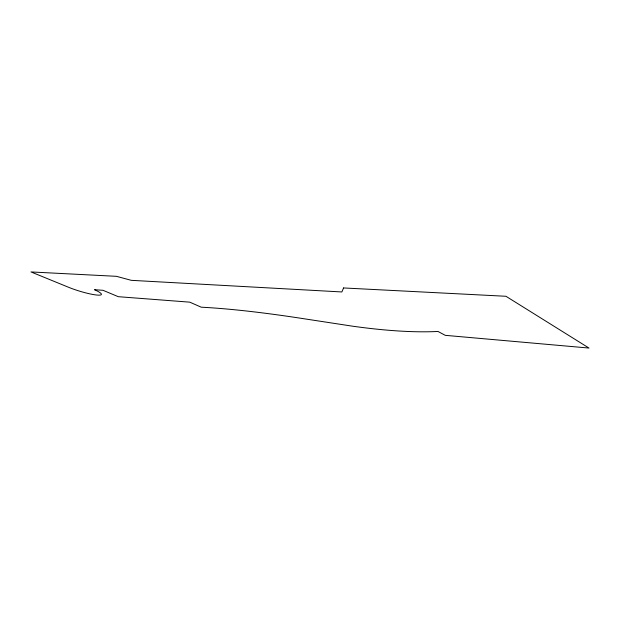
<?xml version="1.0" encoding="UTF-8"?>
<svg xmlns="http://www.w3.org/2000/svg" width="620" height="620" viewBox="0 0 620 620"><rect width="100%" height="100%" fill="white"/><g stroke="black" fill="none" stroke-linecap="round" stroke-linejoin="round"><path stroke-width="0.93" d="M343.565 287.951L341.868 291.958L131.3 280.333L116.421 276.319L31 271.94L68.471 287.238A22.08 3.255 17.1 0 0 96.929 295.05A22.08 3.255 17.1 0 0 94.504 289.711L102.998 290.3L118.296 296.693L189.767 302.157L201.237 307.195A375.89 49.391 13.8 0 1 303.11 318.618L352.214 326.135A274.49 64.046 16.2 0 0 437.983 331.452L445.261 335.335L589 348.06L505.951 296.275L343.565 287.951"/></g></svg>
